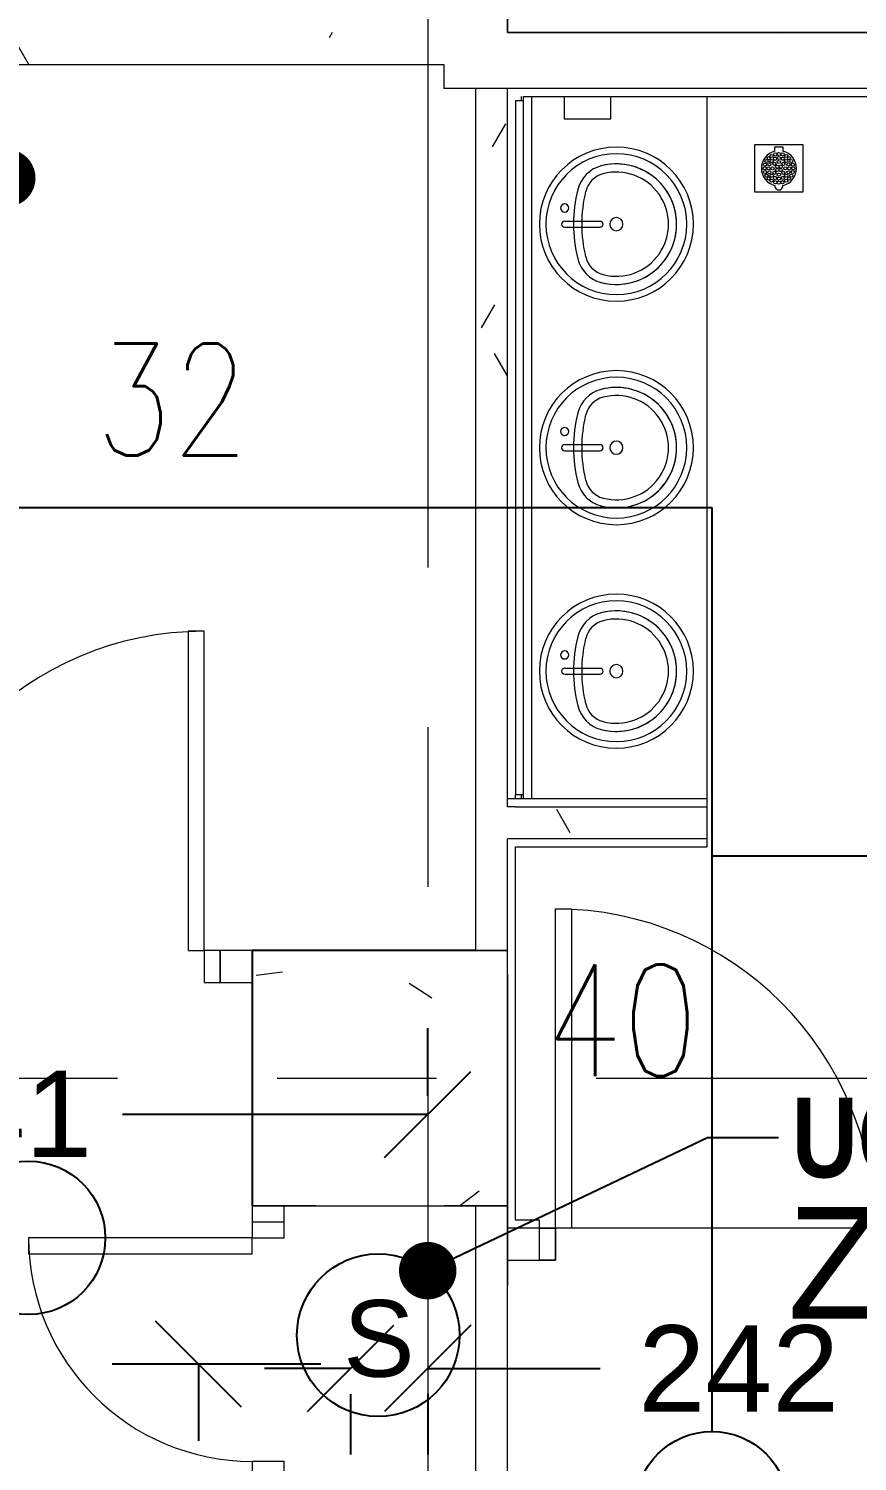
# Model space of a CAD drawing. Header units: millimetres. Extents: x -282761 to 137668, y -273845 to 94451.
# Drawn here: x 5571 to 8166, y -18825 to -14337 of the extents above; entities that cross this region are included whole.
import ezdxf

# ---------------------------------------------------------------- set-up
doc = ezdxf.new("R2010")
doc.units = ezdxf.units.MM
doc.linetypes.add('BLK_2 - 1ST__2ND_STOREY_PLAN-archi clean_11 SEPT 2024$0$IDA - Grid Line', pattern=[3500, 2000, -500, 500, -500])
doc.layers.get('Defpoints').update_dxf_attribs({"color": 8})
for name, color, linetype, lineweight in [('BLK_2 - 1ST__2ND_STOREY_PLAN-archi clean_11 SEPT 2024$0$0-1', 8, 'Continuous', 5), ('BLK_2 - 1ST__2ND_STOREY_PLAN-archi clean_11 SEPT 2024$0$1599_DB_A_BLK2_HQ_R21- LINKVIEW_BLK2_1ST STOREY Toilet JOH$0$A-_DOOR----_E', 8, 'Continuous', 9), ('BLK_2 - 1ST__2ND_STOREY_PLAN-archi clean_11 SEPT 2024$0$1599_DB_A_BLK2_HQ_R21- LINKVIEW_BLK2_1ST STOREY Toilet JOH$0$A-_DOOR----_E-1', 8, 'Continuous', 9), ('BLK_2 - 1ST__2ND_STOREY_PLAN-archi clean_11 SEPT 2024$0$1599_DB_A_BLK2_HQ_R21- LINKVIEW_BLK2_1ST STOREY Toilet JOH$0$A-_FURT----_E', 8, 'Continuous', 9), ('BLK_2 - 1ST__2ND_STOREY_PLAN-archi clean_11 SEPT 2024$0$1599_DB_A_BLK2_HQ_R21- LINKVIEW_BLK2_1ST STOREY Toilet JOH$0$A-_WALL----_H-1', 8, 'Continuous', 9), ('BLK_2 - 1ST__2ND_STOREY_PLAN-archi clean_11 SEPT 2024$0$1599_DB_A_BLK2_HQ_R21- LINKVIEW_BLK2_1ST STOREY Toilet JOH$0$A-_WALL----_H-2', 8, 'Continuous', 9), ('BLK_2 - 1ST__2ND_STOREY_PLAN-archi clean_11 SEPT 2024$0$1599_DB_A_BLK2_HQ_R21- LINKVIEW_BLK2_1ST STOREY Toilet JOH$0$M-_SANIFIXR_E', 8, 'Continuous', 9), ('BLK_2 - 1ST__2ND_STOREY_PLAN-archi clean_11 SEPT 2024$0$1599_DB_A_BLK2_HQ_R21- LINKVIEW_BLK2_1ST STOREY Toilet JOH$0$S-_COLN----_E', 8, 'Continuous', 9), ('BLK_2 - 1ST__2ND_STOREY_PLAN-archi clean_11 SEPT 2024$0$_CATCHMENT_DRAIN', 8, 'Continuous', 0), ('BLK_2 - 1ST__2ND_STOREY_PLAN-archi clean_11 SEPT 2024$0$A-_DOOR----_E', 8, 'Continuous', 9), ('BLK_2 - 1ST__2ND_STOREY_PLAN-archi clean_11 SEPT 2024$0$A-_DOOR----_E-1', 8, 'Continuous', 9), ('BLK_2 - 1ST__2ND_STOREY_PLAN-archi clean_11 SEPT 2024$0$A-_FLOR----_E', 8, 'Continuous', 9), ('BLK_2 - 1ST__2ND_STOREY_PLAN-archi clean_11 SEPT 2024$0$A-_WALL----_H-1', 8, 'Continuous', 9), ('BLK_2 - 1ST__2ND_STOREY_PLAN-archi clean_11 SEPT 2024$0$A-_WALL----_H-2', 8, 'Continuous', 9), ('BLK_2 - 1ST__2ND_STOREY_PLAN-archi clean_11 SEPT 2024$0$A-_WALLPRTN_E-1', 8, 'Continuous', 18), ('BLK_2 - 1ST__2ND_STOREY_PLAN-archi clean_11 SEPT 2024$0$S-_ANOTGRID_E-1', 8, 'BLK_2 - 1ST__2ND_STOREY_PLAN-archi clean_11 SEPT 2024$0$IDA - Grid Line', 9), ('BLK_2 - 1ST__2ND_STOREY_PLAN-archi clean_11 SEPT 2024$0$S-_COLN----_E-1', 8, 'Continuous', 25)]:
    doc.layers.add(name, color=color, linetype=linetype, lineweight=lineweight)
for name, color, linetype in [('M-_FIRESMOKE_E-', 1, 'Continuous'), ('M-_FIRESPRK_T-', 7, 'Continuous'), ('M-_SPRKPIEX_E-', 1, 'Continuous'), ('ROOMNAME', 7, 'Continuous'), ('SITE DIM', 5, 'Continuous'), ('ZONENAME', 152, 'Continuous')]:
    doc.layers.add(name, color=color, linetype=linetype)
doc.styles.add('BLK_2 - 1ST__2ND_STOREY_PLAN_12  JUNE 2024$0$Arial Narrow_B_3', font='ARIALNB.TTF', dxfattribs={"height": 300})
doc.styles.add('Simplex', font='SIMPLEX.shx', dxfattribs={"width": 0.8, "height": 2.5})
doc.styles.get("Standard").update_dxf_attribs({"font": 'arial.ttf'})
doc.dimstyles.new('DIM 150', dxfattribs={"dimscale": 1500, "dimtxt": 0.18, "dimasz": 0.18, "dimexe": 0.18, "dimexo": 0.0625, "dimgap": 0.09, "dimtad": 0, "dimtih": 1, "dimtoh": 1, "dimdec": 0, "dimzin": 0, "dimdsep": 46, "dimtxsty": 'Standard', "dimblk": 'OBLIQUE', "dimcen": 0.09, "dimadec": 0, "dimazin": 0, "dimtfac": 1, "dimtdec": 0, "dimtofl": 0, "dimtmove": 0, "dimatfit": 3, "dimfxl": 1, "dimtolj": 1, "dimtzin": 0, "dimarcsym": 0})
doc.dimstyles.new('ROOM', dxfattribs={"dimscale": 1000, "dimtxt": 0.18, "dimasz": 0.18, "dimexe": 0.18, "dimexo": 0.0625, "dimgap": 0.09, "dimtad": 0, "dimtih": 1, "dimtoh": 1, "dimdec": 0, "dimzin": 0, "dimdsep": 46, "dimtxsty": 'Standard', "dimblk": 'OBLIQUE', "dimcen": 0.09, "dimadec": 0, "dimazin": 0, "dimtfac": 1, "dimtdec": 0, "dimtofl": 0, "dimtmove": 0, "dimatfit": 3, "dimldrblk": 'DOT', "dimfxl": 1, "dimtolj": 1, "dimtzin": 0, "dimarcsym": 0})
pattern_1 = [(0, (0, 0), (1016, 254), [83.82, -678.18, 83.82, -678.18, -4064]), (0, (0, 0), (1016, 254), [-1524, 83.82, -1440.18, 83.82, -678.18, -1778]), (0, (0, 0), (1016, 254), [-3810, 83.82, -424.18, 83.82, -1186.18]), (120, (381, 127), (-727.97045, 752.8818), [83.82, -678.18, 83.82, -678.18, -4064]), (120, (381, 127), (-727.97045, 752.8818), [-1524, 83.82, -1440.18, 83.82, -678.18, -1778]), (120, (381, 127), (-727.97045, 752.8818), [-3810, 83.82, -424.18, 83.82, -1186.18]), (240, (508, 635), (-288.02955, -1006.8818), [83.82, -678.18, 83.82, -678.18, -4064]), (240, (508, 635), (-288.02955, -1006.8818), [-1524, 83.82, -1440.18, 83.82, -678.18, -1778]), (240, (508, 635), (-288.02955, -1006.8818), [-3810, 83.82, -424.18, 83.82, -1186.18])]
pattern_2 = [(0, (-131307.08, -42727.71), (1016, 254), [83.82, -678.18, 83.82, -678.18, -4064]), (0, (-131307.08, -42727.71), (1016, 254), [-1524, 83.82, -1440.18, 83.82, -678.18, -1778]), (0, (-131307.08, -42727.71), (1016, 254), [-3810, 83.82, -424.18, 83.82, -1186.18]), (120, (-130926.08, -42600.71), (-727.9705, 752.8818), [83.82, -678.18, 83.82, -678.18, -4064]), (120, (-130926.08, -42600.71), (-727.9705, 752.8818), [-1524, 83.82, -1440.18, 83.82, -678.18, -1778]), (120, (-130926.08, -42600.71), (-727.9705, 752.8818), [-3810, 83.82, -424.18, 83.82, -1186.18]), (240, (-130799.08, -42092.71), (-288.0295, -1006.8818), [83.82, -678.18, 83.82, -678.18, -4064]), (240, (-130799.08, -42092.71), (-288.0295, -1006.8818), [-1524, 83.82, -1440.18, 83.82, -678.18, -1778]), (240, (-130799.08, -42092.71), (-288.0295, -1006.8818), [-3810, 83.82, -424.18, 83.82, -1186.18])]

# ---------------------------------------------------------------- blocks, each defined once
blk = doc.blocks.new('_Oblique')
at = {"color": 0, "linetype": 'ByBlock', "lineweight": -2}
blk.add_line((-0.5, -0.5), (0.5, 0.5), dxfattribs=at)
blk = doc.blocks.new('*D41')
at = {"layer": 'Defpoints', "color": 0, "transparency": 16777216}
for p in [(3879.3, -17738.1), (6820.7, -17773.6), (3879.3, -17848.6)]:
    blk.add_point(p, dxfattribs=at)
at = {"layer": 'SITE DIM', "color": 0, "lineweight": -2, "transparency": 16777216}
for p, q in [((3879.3, -17754.8), (3879.3, -17468.1)), ((6820.7, -17679.8), (6820.7, -17468.1)), ((3879.3, -17738.1), (4835.6, -17738.1)), ((6820.7, -17738.1), (5864.4, -17738.1))]:
    blk.add_line(p, q, dxfattribs=at)
at = {"layer": 'SITE DIM', "color": 0, "lineweight": -2, "transparency": 16777216, "xscale": 270, "yscale": 270, "zscale": 270, "rotation": 180}
blk.add_blockref('_Oblique', (3879.3, -17738.1), dxfattribs=at)
at = {"layer": 'SITE DIM', "color": 0, "lineweight": -2, "transparency": 16777216, "xscale": 270, "yscale": 270, "zscale": 270}
blk.add_blockref('_Oblique', (6820.7, -17738.1), dxfattribs=at)
at = {"layer": 'SITE DIM', "color": 0, "transparency": 16777216, "insert": (5350, -17738.1), "char_height": 270, "attachment_point": 5}
blk.add_mtext('\\A1;2941', dxfattribs=at)
blk = doc.blocks.new('*D42')
at = {"layer": 'Defpoints', "color": 0, "transparency": 16777216}
for p in [(6579.2, -18520.2), (6820.7, -18520.2), (6820.7, -18533.6)]:
    blk.add_point(p, dxfattribs=at)
at = {"layer": 'SITE DIM', "color": 0, "lineweight": -2, "transparency": 16777216}
for p, q in [((6579.2, -18533.6), (6309.2, -18533.6)), ((6820.7, -18533.6), (7360.7, -18533.6)), ((6579.2, -18614), (6579.2, -18803.6)), ((6820.7, -18614), (6820.7, -18803.6))]:
    blk.add_line(p, q, dxfattribs=at)
at = {"layer": 'SITE DIM', "color": 0, "lineweight": -2, "transparency": 16777216, "xscale": 270, "yscale": 270, "zscale": 270}
blk.add_blockref('_Oblique', (6579.2, -18533.6), dxfattribs=at)
at = {"layer": 'SITE DIM', "color": 0, "lineweight": -2, "transparency": 16777216, "xscale": 270, "yscale": 270, "zscale": 270, "rotation": 180}
blk.add_blockref('_Oblique', (6820.7, -18533.6), dxfattribs=at)
at = {"layer": 'SITE DIM', "color": 0, "transparency": 16777216, "insert": (7794.9, -18533.6), "char_height": 270, "attachment_point": 5}
blk.add_mtext('\\A1;242', dxfattribs=at)
blk = doc.blocks.new('*D43')
at = {"layer": 'Defpoints', "color": 0, "transparency": 16777216}
for p in [(6579.2, -18520.2), (6102.8, -19545.3), (6592.6, -19545.3)]:
    blk.add_point(p, dxfattribs=at)
at = {"layer": 'SITE DIM', "color": 0, "lineweight": -2, "transparency": 16777216}
for p, q in [((6485.4, -18520.2), (5832.8, -18520.2)), ((6102.8, -18520.2), (6102.8, -18759.9)), ((6102.8, -19545.3), (6102.8, -19305.6)), ((6498.9, -19545.3), (5832.8, -19545.3))]:
    blk.add_line(p, q, dxfattribs=at)
at = {"layer": 'SITE DIM', "color": 0, "lineweight": -2, "transparency": 16777216, "xscale": 270, "yscale": 270, "zscale": 270}
for p, rotation in [((6102.8, -18520.2), 90), ((6102.8, -19545.3), 270)]:
    blk.add_blockref('_Oblique', p, dxfattribs=dict(at, rotation=rotation))
at = {"layer": 'SITE DIM', "color": 0, "transparency": 16777216, "insert": (6102.8, -19032.8), "char_height": 270, "attachment_point": 5}
blk.add_mtext('\\A1;1025', dxfattribs=at)
blk = doc.blocks.new('SMOKE')
at = {"layer": 'M-_FIRESMOKE_E-'}
blk.add_circle((0, 0), 254.7, dxfattribs=at)
blk.add_text('S', height=240, dxfattribs=at).set_placement((-110, -130))
blk = doc.blocks.new('_Dot')
at = {"color": 0, "linetype": 'ByBlock', "lineweight": -2}
blk.add_line((-0.5, 0), (-1, 0), dxfattribs=at)
at = {"color": 0, "linetype": 'ByBlock', "const_width": 0.5}
blk.add_lwpolyline([(-0.25, 0, 1), (0.25, 0, 1)], format="xyb", close=True, dxfattribs=at)
blk = doc.blocks.new('fire0101')
at = {"color": 0, "linetype": 'Continuous'}
blk.add_circle((0, 0), 100, dxfattribs=at)
blk = doc.blocks.new('BLK_2 - 1ST__2ND_STOREY_PLAN-archi clean_11 SEPT 2024$0$IDA - F - Single - Swing - 1100L X 2200H - B2-TD01-3240950-BLK 2 1ST STOREY PLAN')
at = {"layer": 'BLK_2 - 1ST__2ND_STOREY_PLAN-archi clean_11 SEPT 2024$0$A-_DOOR----_E'}
for p, q in [((500, 1050), (450, 1050)), ((450, 1050), (450, 50)), ((500, 50), (500, 1050)), ((-500, 50), (-550, 50)), ((-550, 50), (-550, -50)), ((-500, -50), (-500, 50)), ((450, 50), (500, 50)), ((550, 50), (500, 50)), ((500, 50), (500, -50)), ((550, -50), (550, 50)), ((-550, -50), (-500, -50)), ((500, -50), (550, -50))]:
    blk.add_line(p, q, dxfattribs=at)
blk.add_arc((500, 50), 1000, 90, 180, dxfattribs=at)
blk = doc.blocks.new('BLK_2 - 1ST__2ND_STOREY_PLAN-archi clean_11 SEPT 2024$0$1599_DB_A_BLK2_HQ_R21_rvt-1-BLK 2 1ST STOREY PLAN')
at = {"layer": 'BLK_2 - 1ST__2ND_STOREY_PLAN-archi clean_11 SEPT 2024$0$A-_WALL----_H-1'}
h = blk.add_hatch(dxfattribs=at)
h.set_pattern_fill('FP_3', color=256, style=0, pattern_type=2)
h.set_pattern_definition(pattern_1)
h.paths.add_polyline_path([(-124379.3, -57177.4), (-124361.4, -57177.4), (-124361.4, -57077.4), (-130486.4, -57077.4), (-130486.4, -57177.4), (-125452.6, -57177.4)])
at = {"layer": 'BLK_2 - 1ST__2ND_STOREY_PLAN-archi clean_11 SEPT 2024$0$A-_WALL----_H-2'}
h = blk.add_hatch(dxfattribs=at)
h.set_pattern_fill('FP_3', color=256, style=0, pattern_type=2)
h.set_pattern_definition(pattern_1)
h.paths.add_polyline_path([(-124361.4, -57177.4), (-124236.4, -57177.4), (-124236.4, -53552.4), (-124361.4, -53552.4), (-124361.4, -57092.4)])
h.paths.add_polyline_path([(-124236.4, -52752.4), (-124236.4, -49152.4), (-124361.4, -49152.4), (-124361.4, -52752.4)])
at = {"layer": 'BLK_2 - 1ST__2ND_STOREY_PLAN-archi clean_11 SEPT 2024$0$A-_FLOR----_E'}
for p, q in [((-124236.4, -57077.4), (-124236.4, -47052.4)), ((-124236.4, -47052.4), (-124236.4, -57077.4)), ((-124236.4, -57077.4), (-117036.4, -57077.4))]:
    blk.add_line(p, q, dxfattribs=at)
at = {"layer": 'BLK_2 - 1ST__2ND_STOREY_PLAN-archi clean_11 SEPT 2024$0$A-_WALLPRTN_E-1'}
for p, q in [((-127836.4, -57177.4), (-124436.4, -57177.4)), ((-125036.4, -59952.4), (-125136.4, -59952.4)), ((-125136.4, -59952.4), (-125136.4, -60052.4)), ((-125036.4, -60052.4), (-125036.4, -59952.4)), ((-125136.4, -60052.4), (-125036.4, -60052.4))]:
    blk.add_line(p, q, dxfattribs=at)
at = {"layer": 'BLK_2 - 1ST__2ND_STOREY_PLAN-archi clean_11 SEPT 2024$0$S-_COLN----_E-1'}
for p, q in [((-124336.4, -59952.4), (-125036.4, -59952.4)), ((-125036.4, -59952.4), (-125036.4, -60752.4))]:
    blk.add_line(p, q, dxfattribs=at)
at = {"layer": 'BLK_2 - 1ST__2ND_STOREY_PLAN-archi clean_11 SEPT 2024$0$A-_DOOR----_E-1'}
blk.add_blockref('BLK_2 - 1ST__2ND_STOREY_PLAN-archi clean_11 SEPT 2024$0$IDA - F - Single - Swing - 1100L X 2200H - B2-TD01-3240950-BLK 2 1ST STOREY PLAN', (-125686.4, -60002.4), dxfattribs=at)
blk = doc.blocks.new('BLK_2 - 1ST__2ND_STOREY_PLAN-archi clean_11 SEPT 2024$0$IDA - F - Single - Swing - 1100L X 2200H - B2-TD01-4054504-BLK 2 -1ST STOREY WALL SETTING OUT')
at = {"layer": 'BLK_2 - 1ST__2ND_STOREY_PLAN-archi clean_11 SEPT 2024$0$A-_DOOR----_E'}
for p, q in [((-550, 50), (-550, -50)), ((-550, 50), (-500, 50)), ((-550, 50), (-550, 50)), ((-500, 50), (-500, -50)), ((-500, 50), (-500, 50)), ((500, 50), (500, -50)), ((500, 50), (550, 50)), ((500, 50), (500, 50)), ((550, 50), (550, -50)), ((550, 50), (550, 50)), ((-550, -50), (-550, -50)), ((-500, -50), (-550, -50)), ((-500, -50), (-500, -50)), ((450, -50), (500, -50)), ((450, -1050), (450, -50)), ((500, -50), (500, -1050)), ((500, -50), (500, -50)), ((550, -50), (500, -50)), ((550, -50), (550, -50)), ((500, -1050), (450, -1050))]:
    blk.add_line(p, q, dxfattribs=at)
blk.add_arc((500, -50), 1000, 180, 270, dxfattribs=at)
at = {"layer": 'BLK_2 - 1ST__2ND_STOREY_PLAN-archi clean_11 SEPT 2024$0$A-_DOOR----_E-1'}
for p, q in [((-550, 50), (-500, 50)), ((-550, -50), (-550, 50)), ((-500, 50), (-500, -50)), ((500, 50), (550, 50)), ((500, -50), (500, 50)), ((550, 50), (550, -50)), ((-500, -50), (-550, -50)), ((550, -50), (500, -50))]:
    blk.add_line(p, q, dxfattribs=at)
blk = doc.blocks.new('BLK_2 - 1ST__2ND_STOREY_PLAN-archi clean_11 SEPT 2024$0$1599_DB_A_BLK2_HQ_R21- LINKVIEW_BLK2_1ST STOREY Toilet JOH$0$IDA - Mirror - MR - 1575mm-3890133-LINKVIEW_BLK2_1ST STOREY')
at = {"layer": 'BLK_2 - 1ST__2ND_STOREY_PLAN-archi clean_11 SEPT 2024$0$1599_DB_A_BLK2_HQ_R21- LINKVIEW_BLK2_1ST STOREY Toilet JOH$0$A-_FURT----_E'}
for p, q in [((-1087.5, -12.5), (-1087.5, 0)), ((1087.5, 0), (1087.5, -12.5)), ((-1100, -25), (1100, -25)), ((-1100, -50), (-1100, -25)), ((1087.5, 0), (-1087.5, 0)), ((-1087.5, -25), (-1087.5, -12.5)), ((-1087.5, -25), (1087.5, -25)), ((1087.5, -12.5), (1087.5, -25)), ((1100, -25), (1100, -50)), ((1100, -50), (-1100, -50))]:
    blk.add_line(p, q, dxfattribs=at)
blk = doc.blocks.new('BLK_2 - 1ST__2ND_STOREY_PLAN-archi clean_11 SEPT 2024$0$1599_DB_A_BLK2_HQ_R21- LINKVIEW_BLK2_1ST STOREY Toilet JOH$0$Sink_Vanity_Round - Basin-2931926-LINKVIEW_BLK2_1ST STOREY')
at = {"layer": 'BLK_2 - 1ST__2ND_STOREY_PLAN-archi clean_11 SEPT 2024$0$1599_DB_A_BLK2_HQ_R21- LINKVIEW_BLK2_1ST STOREY Toilet JOH$0$M-_SANIFIXR_E'}
for p, q in [((87.1, 247.1), (87.1, 136.3)), ((106.2, 247.1), (106.2, 136.3))]:
    blk.add_line(p, q, dxfattribs=at)
for centre, radius, start, end in [((96.7, 85.2), 241.3, 360, 180), ((96.7, 85.2), 241.3, 90, 270), ((96.7, 85.2), 241.3, 270, 90), ((96.7, 85.2), 220.6, 90, 270), ((96.7, 85.2), 220.6, 270, 90), ((96.7, 247.1), 9.52, 360, 180), ((147.5, 247.1), 12.7, 360, 180), ((147.5, 247.1), 12.7, 180, 0), ((12.4, 107.4), 101.6, 103.8965, 165.2115), ((12.4, 107.4), 101.6, 103.8965, 165.2115), ((12.4, 107.4), 76.2, 103.8965, 165.2115), ((96.7, -233), 452.3, 76.1035, 103.8965), ((96.7, -233), 452.3, 90, 103.8965), ((96.7, -233), 426.9, 76.1035, 103.8965), ((96.7, -233), 452.3, 76.1035, 90), ((180.9, 107.4), 76.2, 14.7885, 76.1035), ((180.9, 107.4), 101.6, 14.7885, 76.1035), ((180.9, 107.4), 101.6, 14.7885, 76.1035), ((96.7, 136.3), 9.52, 180, 360), ((96.7, 85.2), 188.7, 165.2115, 14.7885), ((96.7, 85.2), 188.7, 165.2115, 270), ((96.7, 85.2), 163.3, 165.2115, 14.7885), ((96.7, 85.2), 20.6, 360, 180), ((96.7, 85.2), 188.7, 270, 14.7885), ((96.7, 85.2), 241.3, 180, 360), ((96.7, 85.2), 20.6, 180, 360)]:
    blk.add_arc(centre, radius, start, end, dxfattribs=at)
blk = doc.blocks.new('BLK_2 - 1ST__2ND_STOREY_PLAN-archi clean_11 SEPT 2024$0$1599_DB_A_BLK2_HQ_R21- LINKVIEW_BLK2_1ST STOREY Toilet JOH$0$IDA - Floor Trap Cover - Floor Trap Cover-2991723-LINKVIEW_BLK2_1ST STOREY')
at = {"layer": 'BLK_2 - 1ST__2ND_STOREY_PLAN-archi clean_11 SEPT 2024$0$1599_DB_A_BLK2_HQ_R21- LINKVIEW_BLK2_1ST STOREY Toilet JOH$0$M-_SANIFIXR_E'}
for p, q in [((-75, -75), (-75, 75)), ((-75, 75), (75, 75)), ((-12.5, 53.6), (-12.5, 67.5)), ((-12.5, 67.5), (12.5, 67.5)), ((12.5, 67.5), (12.5, 53.6)), ((75, 75), (75, -75)), ((75, -75), (-75, -75))]:
    blk.add_line(p, q, dxfattribs=at)
for centre in [(-11.3, 43.5), (0, 45), (11.4, 43.5), (-45, 0), (-43.5, 11.4), (-38.8, 22.8), (-32.5, 0), (-31.8, 31.8), (-30, 12.4), (-23, 23), (-22.7, 38.8), (-20, 0), (-14.1, 14.1), (-12.4, 30), (-5.3, 5.3), (0, 32.5), (0, 20), (5.3, 5.3), (12.4, 30), (14.1, 14.1), (20, 0), (22.8, 38.8), (23, 23), (30, 12.4), (31.8, 31.8), (32.5, 0), (38.8, 22.7), (43.5, 11.3), (45, 0), (-43.5, -11.3), (-38.8, -22.7), (-31.8, -31.8), (-30, -12.4), (-23, -23), (-22.8, -38.8), (-14.1, -14.1), (-12.4, -30), (-11.4, -43.5), (-5.3, -5.3), (0, -20), (0, -32.5), (0, -45), (5.3, -5.3), (11.3, -43.5), (12.4, -30), (14.1, -14.1), (22.7, -38.8), (23, -23), (30, -12.4), (31.8, -31.8), (38.8, -22.8), (43.5, -11.4)]:
    blk.add_circle(centre, 5, dxfattribs=at)
for centre, radius, start, end in [((0, 0), 55, 103.1366, 256.95), ((0, 0), 55, 283.05, 76.8634), ((0, -55), 12.5, 173.475, 6.525)]:
    blk.add_arc(centre, radius, start, end, dxfattribs=at)
blk = doc.blocks.new('BLK_2 - 1ST__2ND_STOREY_PLAN-archi clean_11 SEPT 2024$0$1599_DB_A_BLK2_HQ_R21- LINKVIEW_BLK2_1ST STOREY Toilet JOH$0$IDA - Soap Dispenser - Wall Mount - IDA - Soap Dispenser - Wall Mount-3178261-LINKVIEW_BLK2_1ST STOREY')
at = {"layer": 'BLK_2 - 1ST__2ND_STOREY_PLAN-archi clean_11 SEPT 2024$0$1599_DB_A_BLK2_HQ_R21- LINKVIEW_BLK2_1ST STOREY Toilet JOH$0$A-_FURT----_E'}
for p, q in [((96.4, 144.9), (-49.7, 144.9)), ((-49.7, 144.9), (-49.7, 75)), ((96.4, 75), (96.4, 144.9))]:
    blk.add_line(p, q, dxfattribs=at)
blk = doc.blocks.new('BLK_2 - 1ST__2ND_STOREY_PLAN-archi clean_11 SEPT 2024$0$1599_DB_A_BLK2_HQ_R21- LINKVIEW_BLK2_1ST STOREY Toilet JOH$0$IDA - Vanity - Array - 3 Sink_2200L-2931922-LINKVIEW_BLK2_1ST STOREY')
at = {"layer": 'BLK_2 - 1ST__2ND_STOREY_PLAN-archi clean_11 SEPT 2024$0$1599_DB_A_BLK2_HQ_R21- LINKVIEW_BLK2_1ST STOREY Toilet JOH$0$M-_SANIFIXR_E'}
for p, q in [((-1327.5, -19.1), (-1315, -19.1)), ((-1327.5, -19.1), (-1315, -19.1)), ((860, -19.1), (872.5, -19.1)), ((860, -19.1), (872.5, -19.1)), ((-1327.5, -600), (872.5, -600)), ((-1327.5, -600), (872.5, -600))]:
    blk.add_line(p, q, dxfattribs=at)
blk = doc.blocks.new('BLK_2 - 1ST__2ND_STOREY_PLAN-archi clean_11 SEPT 2024$0$1599_DB_A_BLK2_HQ_R21- LINKVIEW_BLK2_1ST STOREY Toilet JOH$0$IDA - F - Single - Swing - 1100L X 2200H - B2-TD01-3240950-LINKVIEW_BLK2_1ST STOREY')
at = {"layer": 'BLK_2 - 1ST__2ND_STOREY_PLAN-archi clean_11 SEPT 2024$0$1599_DB_A_BLK2_HQ_R21- LINKVIEW_BLK2_1ST STOREY Toilet JOH$0$A-_DOOR----_E'}
for p, q in [((500, 1050), (450, 1050)), ((450, 1050), (450, 50)), ((500, 50), (500, 1050)), ((-500, 50), (-550, 50)), ((-500, -50), (-500, 50)), ((450, 50), (500, 50)), ((550, 50), (500, 50)), ((500, 50), (500, -50)), ((-550, -50), (-500, -50)), ((500, -50), (550, -50))]:
    blk.add_line(p, q, dxfattribs=at)
blk.add_arc((500, 50), 1000, 90, 180, dxfattribs=at)
blk = doc.blocks.new('BLK_2 - 1ST__2ND_STOREY_PLAN-archi clean_11 SEPT 2024')
at = {"layer": 'BLK_2 - 1ST__2ND_STOREY_PLAN-archi clean_11 SEPT 2024$0$1599_DB_A_BLK2_HQ_R21- LINKVIEW_BLK2_1ST STOREY Toilet JOH$0$A-_WALL----_H-1'}
h = blk.add_hatch(dxfattribs=at)
h.set_pattern_fill('FP_2', color=256, style=0, pattern_type=2)
h.set_pattern_definition(pattern_2)
h.paths.add_polyline_path([(-124111.4, -60927.4), (-124111.4, -60864.9), (-124136.4, -60864.9), (-124136.4, -60827.4), (-124211.4, -60827.4), (-124211.4, -60927.4)], flags=0)
at = {"layer": 'BLK_2 - 1ST__2ND_STOREY_PLAN-archi clean_11 SEPT 2024$0$1599_DB_A_BLK2_HQ_R21- LINKVIEW_BLK2_1ST STOREY Toilet JOH$0$A-_WALL----_H-2'}
h = blk.add_hatch(dxfattribs=at)
h.set_pattern_fill('FP_2', color=256, style=0, pattern_type=2)
h.set_pattern_definition(pattern_2)
h.paths.add_polyline_path([(-125036.4, -60052.4), (-125036.4, -59952.4), (-125136.4, -59952.4), (-125136.4, -60052.4)], flags=0)
at = {"layer": 'BLK_2 - 1ST__2ND_STOREY_PLAN-archi clean_11 SEPT 2024$0$1599_DB_A_BLK2_HQ_R21- LINKVIEW_BLK2_1ST STOREY Toilet JOH$0$S-_COLN----_E'}
h = blk.add_hatch(dxfattribs=at)
h.set_pattern_fill('FP_2', color=256, style=0, pattern_type=2)
h.set_pattern_definition(pattern_2)
h.paths.add_polyline_path([(-124435.8, -57252.4), (-120336.4, -57252.4), (-120336.4, -57077.4), (-124435.8, -57077.4)])
h = blk.add_hatch(dxfattribs=at)
h.set_pattern_fill('FP_2', color=256, style=0, pattern_type=2)
h.set_pattern_definition(pattern_2)
h.paths.add_polyline_path([(-124237.9, -59952.4), (-124236.4, -59952.4), (-124236.4, -57177.4), (-124336.4, -57177.4), (-124336.4, -59952.4)], flags=0)
h = blk.add_hatch(dxfattribs=at)
h.set_pattern_fill('FP_2', color=256, style=0, pattern_type=2)
h.set_pattern_definition([(0, (-131307.08, -42802.71), (1016, 254), [83.82, -678.18, 83.82, -678.18, -4064]), (0, (-131307.08, -42802.71), (1016, 254), [-1524, 83.82, -1440.18, 83.82, -678.18, -1778]), (0, (-131307.08, -42802.71), (1016, 254), [-3810, 83.82, -424.18, 83.82, -1186.18]), (120, (-130926.08, -42675.71), (-727.9705, 752.8818), [83.82, -678.18, 83.82, -678.18, -4064]), (120, (-130926.08, -42675.71), (-727.9705, 752.8818), [-1524, 83.82, -1440.18, 83.82, -678.18, -1778]), (120, (-130926.08, -42675.71), (-727.9705, 752.8818), [-3810, 83.82, -424.18, 83.82, -1186.18]), (240, (-130799.08, -42167.71), (-288.0295, -1006.8818), [83.82, -678.18, 83.82, -678.18, -4064]), (240, (-130799.08, -42167.71), (-288.0295, -1006.8818), [-1524, 83.82, -1440.18, 83.82, -678.18, -1778]), (240, (-130799.08, -42167.71), (-288.0295, -1006.8818), [-3810, 83.82, -424.18, 83.82, -1186.18])])
h.paths.add_polyline_path([(-124236.4, -59602.4), (-123611.4, -59602.4), (-123611.4, -59502.4), (-124236.4, -59502.4)], flags=0)
h = blk.add_hatch(dxfattribs=at)
h.set_pattern_fill('FP_1', color=256, style=0, pattern_type=2)
h.set_pattern_definition([(50, (-131307.1, -42727.7), (1821.84, -159.39), [190.5, -2095.5]), (355, (-131307, -42727.7), (-352.43, 1910.57), [152.4, -1676.4]), (100.451, (-131155.3, -42741), (1469.43, 1751.17), [161.9, -1780.9]), (46.184, (-131307, -42219.7), (2710.8, -420.43), [285.75, -3143.25]), (96.636, (-131081.2, -42254.7), (2374.03, 2474.28), [242.85, -2671.35]), (351.184, (-131307, -42219.7), (2374.05, 2474.25), [228.6, -2514.6]), (21, (-131053.1, -42346.7), (1516.14, -1022.65), [190.5, -2095.5]), (326, (-131053, -42346.7), (618.02, 1841.88), [152.4, -1676.4]), (71.451, (-130926.7, -42432), (2134.17, 819.21), [161.9, -1780.9]), (37.5, (-131307.1, -42727.7), (30.886, 845.55), [83.82, -1572.26, 83.82, -1617.98, -1682.75]), (37.5, (-131307.1, -42727.7), (30.886, 845.55), [-3357.88, 83.82, -1598.93]), (7.5, (-131307.1, -42727.7), (668.197, 1001.806), [83.82, -886.46, 83.82, -1534.16, -641.35]), (7.5, (-131307.1, -42727.7), (668.197, 1001.806), [-2588.26, 83.82, -557.53]), (327.5, (-131873.5, -42727.7), (1355.91, -57.29), [83.82, -551.18, 83.82, -1897.38, -2628.9]), (327.5, (-131873.5, -42727.7), (1355.91, -57.29), [-2616.2, 83.82, -2545.08]), (317.5, (-132127.5, -42727.7), (1481.29, 254.266), [83.82, -741.68, 83.82, -1231.9, -1866.9]), (317.5, (-132127.5, -42727.7), (1481.29, 254.266), [-2141.22, 83.82, -1783.08])])
h.paths.add_polyline_path([(-124236.4, -60752.4), (-124237.9, -59952.4), (-125036.4, -59952.4), (-125036.4, -60752.4), (-124237.9, -60752.4)], flags=0)
at = {"layer": 'BLK_2 - 1ST__2ND_STOREY_PLAN-archi clean_11 SEPT 2024$0$1599_DB_A_BLK2_HQ_R21- LINKVIEW_BLK2_1ST STOREY Toilet JOH$0$A-_DOOR----_E-1'}
for p, q in [((-125036.4, -60802.4), (-125036.4, -60852.4)), ((-124936.4, -60852.4), (-124936.4, -60802.4)), ((-125036.4, -60852.4), (-125736.4, -60852.4)), ((-125736.4, -60852.4), (-125736.4, -60902.4)), ((-125036.4, -60902.4), (-125036.4, -60852.4)), ((-125036.4, -60852.4), (-124936.4, -60852.4)), ((-125736.4, -60902.4), (-125036.4, -60902.4)), ((-125036.4, -61552.4), (-125036.4, -61602.4)), ((-124936.4, -61552.4), (-125036.4, -61552.4)), ((-124936.4, -61602.4), (-124936.4, -61552.4))]:
    blk.add_line(p, q, dxfattribs=at)
blk.add_arc((-125036.4, -60852.4), 700, 180, 270, dxfattribs=at)
at = {"layer": 'BLK_2 - 1ST__2ND_STOREY_PLAN-archi clean_11 SEPT 2024$0$1599_DB_A_BLK2_HQ_R21- LINKVIEW_BLK2_1ST STOREY Toilet JOH$0$S-_COLN----_E'}
for p, q in [((-120336.4, -57077.4), (-124236.4, -57077.4)), ((-120336.4, -57252.4), (-124436.4, -57252.4)), ((-124336.4, -57252.4), (-124336.4, -59952.4)), ((-124236.4, -59502.4), (-124236.4, -57252.4)), ((-124161.4, -57277.4), (-120361.4, -57277.4)), ((-123461.4, -57427.4), (-123311.4, -57427.4)), ((-123461.4, -57577.4), (-123461.4, -57427.4)), ((-123311.4, -57427.4), (-123311.4, -57577.4)), ((-123311.4, -57577.4), (-123461.4, -57577.4)), ((-124211.4, -59477.4), (-124236.4, -59477.4)), ((-124211.4, -59502.4), (-124236.4, -59502.4)), ((-124211.4, -59477.4), (-124211.4, -59464.9)), ((-124186.4, -59477.4), (-124211.4, -59477.4)), ((-124211.4, -59502.4), (-123611.4, -59502.4)), ((-123611.4, -59477.4), (-124161.4, -59477.4)), ((-123611.4, -59627.4), (-123611.4, -59477.4)), ((-123611.4, -59602.4), (-124236.4, -59602.4)), ((-124236.4, -60027.4), (-124236.4, -59602.4)), ((-124211.4, -59627.4), (-123611.4, -59627.4)), ((-124211.4, -60797.2), (-124211.4, -59627.4)), ((-125136.4, -59952.4), (-125136.4, -60052.4)), ((-125036.4, -59952.4), (-125136.4, -59952.4)), ((-125036.4, -60052.4), (-125036.4, -59952.4)), ((-125036.4, -59952.4), (-125036.4, -60752.4)), ((-124336.4, -59952.4), (-125036.4, -59952.4)), ((-124336.4, -59952.4), (-124236.4, -59952.4)), ((-124236.4, -59952.4), (-124336.4, -59952.4)), ((-124236.4, -60027.4), (-124236.4, -61002.4)), ((-124236.4, -60827.4), (-124236.4, -60027.4)), ((-125136.4, -60052.4), (-125036.4, -60052.4)), ((-125036.4, -60752.4), (-125036.4, -60802.4)), ((-124836.4, -60752.4), (-125036.4, -60752.4)), ((-125036.4, -60752.4), (-124436.4, -60752.4)), ((-124936.4, -60802.4), (-124936.4, -60752.4)), ((-124236.4, -60752.4), (-124436.4, -60752.4)), ((-124436.4, -60752.4), (-124236.4, -60752.4)), ((-124336.4, -60752.4), (-124336.4, -61652.4)), ((-124236.4, -64302.4), (-124236.4, -60752.4)), ((-125036.4, -60802.4), (-124936.4, -60802.4)), ((-124136.4, -60797.2), (-124211.4, -60797.2)), ((-124136.4, -60822.2), (-124136.4, -60797.2)), ((-120336.4, -60822.2), (-124236.4, -60822.2)), ((-124236.4, -60922.2), (-124086.4, -60922.2))]:
    blk.add_line(p, q, dxfattribs=at)
blk.add_lwpolyline([(-124436.4, -57177.4), (-124436.4, -57252.4)], dxfattribs=at)
at = {"layer": 'BLK_2 - 1ST__2ND_STOREY_PLAN-archi clean_11 SEPT 2024$0$S-_ANOTGRID_E-1'}
for p, q in [((-124486.4, -28753), (-124486.4, -124071.4)), ((-141458.5, -60352.4), (-97513.5, -60352.4))]:
    blk.add_line(p, q, dxfattribs=at)
at = {"layer": 'BLK_2 - 1ST__2ND_STOREY_PLAN-archi clean_11 SEPT 2024$0$0-1'}
blk.add_blockref('BLK_2 - 1ST__2ND_STOREY_PLAN-archi clean_11 SEPT 2024$0$1599_DB_A_BLK2_HQ_R21_rvt-1-BLK 2 1ST STOREY PLAN', (0, 0), dxfattribs=at)
at = {"layer": 'BLK_2 - 1ST__2ND_STOREY_PLAN-archi clean_11 SEPT 2024$0$1599_DB_A_BLK2_HQ_R21- LINKVIEW_BLK2_1ST STOREY Toilet JOH$0$S-_COLN----_E'}
for name, p, rotation in [('BLK_2 - 1ST__2ND_STOREY_PLAN-archi clean_11 SEPT 2024$0$1599_DB_A_BLK2_HQ_R21- LINKVIEW_BLK2_1ST STOREY Toilet JOH$0$IDA - Mirror - MR - 1575mm-3890133-LINKVIEW_BLK2_1ST STOREY', (-124211.4, -58377.4), 90), ('BLK_2 - 1ST__2ND_STOREY_PLAN-archi clean_11 SEPT 2024$0$1599_DB_A_BLK2_HQ_R21- LINKVIEW_BLK2_1ST STOREY Toilet JOH$0$IDA - Vanity - Array - 3 Sink_2200L-2931922-LINKVIEW_BLK2_1ST STOREY', (-124211.4, -58149.9), 90), ('BLK_2 - 1ST__2ND_STOREY_PLAN-archi clean_11 SEPT 2024$0$1599_DB_A_BLK2_HQ_R21- LINKVIEW_BLK2_1ST STOREY Toilet JOH$0$IDA - Soap Dispenser - Wall Mount - IDA - Soap Dispenser - Wall Mount-3178261-LINKVIEW_BLK2_1ST STOREY', (-123963, -57202.4), 180), ('BLK_2 - 1ST__2ND_STOREY_PLAN-archi clean_11 SEPT 2024$0$1599_DB_A_BLK2_HQ_R21- LINKVIEW_BLK2_1ST STOREY Toilet JOH$0$Sink_Vanity_Round - Basin-2931926-LINKVIEW_BLK2_1ST STOREY', (-123810.3, -57774), 90), ('BLK_2 - 1ST__2ND_STOREY_PLAN-archi clean_11 SEPT 2024$0$1599_DB_A_BLK2_HQ_R21- LINKVIEW_BLK2_1ST STOREY Toilet JOH$0$Sink_Vanity_Round - Basin-2931926-LINKVIEW_BLK2_1ST STOREY', (-123810.3, -58474), 90), ('BLK_2 - 1ST__2ND_STOREY_PLAN-archi clean_11 SEPT 2024$0$1599_DB_A_BLK2_HQ_R21- LINKVIEW_BLK2_1ST STOREY Toilet JOH$0$Sink_Vanity_Round - Basin-2931926-LINKVIEW_BLK2_1ST STOREY', (-123810.3, -59174), 90)]:
    blk.add_blockref(name, p, dxfattribs=dict(at, rotation=rotation))
for name, p in [('BLK_2 - 1ST__2ND_STOREY_PLAN-archi clean_11 SEPT 2024$0$1599_DB_A_BLK2_HQ_R21- LINKVIEW_BLK2_1ST STOREY Toilet JOH$0$IDA - Floor Trap Cover - Floor Trap Cover-2991723-LINKVIEW_BLK2_1ST STOREY', (-123386.4, -57502.4)), ('BLK_2 - 1ST__2ND_STOREY_PLAN-archi clean_11 SEPT 2024$0$1599_DB_A_BLK2_HQ_R21- LINKVIEW_BLK2_1ST STOREY Toilet JOH$0$IDA - F - Single - Swing - 1100L X 2200H - B2-TD01-3240950-LINKVIEW_BLK2_1ST STOREY', (-125686.4, -60002.4))]:
    blk.add_blockref(name, p, dxfattribs=at)
at = {"layer": 'BLK_2 - 1ST__2ND_STOREY_PLAN-archi clean_11 SEPT 2024$0$A-_DOOR----_E', "rotation": 180}
blk.add_blockref('BLK_2 - 1ST__2ND_STOREY_PLAN-archi clean_11 SEPT 2024$0$IDA - F - Single - Swing - 1100L X 2200H - B2-TD01-4054504-BLK 2 -1ST STOREY WALL SETTING OUT', (-123586.4, -60872.2), dxfattribs=at)

msp = doc.modelspace()

# ---------------------------------------------------------------- linework, layer by layer
at = {"layer": 'M-_SPRKPIEX_E-'}
for p, q in [((5471.6, -15837.2), (7710.9, -15837.2)), ((7710.9, -15837.2), (7710.9, -18731.2)), ((8597.3, -16929.3), (7710.9, -16929.3))]:
    msp.add_line(p, q, dxfattribs=at)

# ---------------------------------------------------------------- block references
at = {"layer": 'BLK_2 - 1ST__2ND_STOREY_PLAN-archi clean_11 SEPT 2024$0$_CATCHMENT_DRAIN'}
msp.add_blockref('BLK_2 - 1ST__2ND_STOREY_PLAN-archi clean_11 SEPT 2024', (131307.1, 42727.7), dxfattribs=at)
at = {"layer": 'M-_FIRESMOKE_E-'}
msp.add_blockref('SMOKE', (6665.9, -18429.6), dxfattribs=at)
at = {"layer": 'M-_SPRKPIEX_E-', "xscale": 2.4, "yscale": 2.4, "zscale": 2.4, "rotation": 258.865011862231}
for p in [(5570.7, -18124.7), (7710.9, -18971.2)]:
    msp.add_blockref('fire0101', p, dxfattribs=at)

# ---------------------------------------------------------------- texts
at = {"layer": 'M-_FIRESPRK_T-', "style": 'Simplex', "width": 0.8}
for s, p in [('32', (5779.8, -15673.8)), ('40', (7189.4, -17618.6))]:
    msp.add_text(s, height=350, dxfattribs=at).set_placement(p)
at = {"layer": 'ROOMNAME', "insert": (7960.9, -17685.4), "char_height": 250, "width": 945.105, "attachment_point": 1, "style": 'BLK_2 - 1ST__2ND_STOREY_PLAN_12  JUNE 2024$0$Arial Narrow_B_3'}
msp.add_mtext('UC-COMMS', dxfattribs=at)
at = {"layer": 'ZONENAME', "insert": (8061.3, -18027.5), "char_height": 350, "width": 1018.47, "attachment_point": 1}
msp.add_mtext('\\pi-113.41;Z1-13', dxfattribs=at)

# ---------------------------------------------------------------- dimensions: what is measured, and where the dimension line sits
at = {"layer": 'SITE DIM'}
for base, p1, p2, picture, middle in [((3879.3, -17738.1), (6820.7, -17773.6), (3879.3, -17848.6), '*D41', (5350, -17738.1)), ((6820.7093, -18533.6339), (6579.152, -18520.2286), (6820.7093, -18520.2286), '*D42', (7794.9009, -18533.6339))]:
    dim = msp.add_linear_dim(base=base, p1=p1, p2=p2, dimstyle='DIM 150', dxfattribs=at)
    dim.commit()
    dim.dimension.update_dxf_attribs({"geometry": picture, "text_midpoint": middle})
dim = msp.add_linear_dim(base=(6102.8, -19545.3), p1=(6579.2, -18520.2), p2=(6592.6, -19545.3), angle=90, dimstyle='DIM 150', dxfattribs=at)
dim.commit()
dim.dimension.update_dxf_attribs({"geometry": '*D43', "text_midpoint": (6102.8, -19032.8)})

# ---------------------------------------------------------------- leaders
at = {"layer": 'ROOMNAME'}
for points in [[(5502.2, -14805), (5502.2, -13756.2)], [(6820.7, -18227.4), (7697.2, -17810.4), (7919.1, -17810.4)]]:
    msp.add_leader(points, dimstyle='ROOM', override={"dimgap": 0.09, "dimtad": 0}, dxfattribs=at)

doc.saveas('drawing.dxf')
